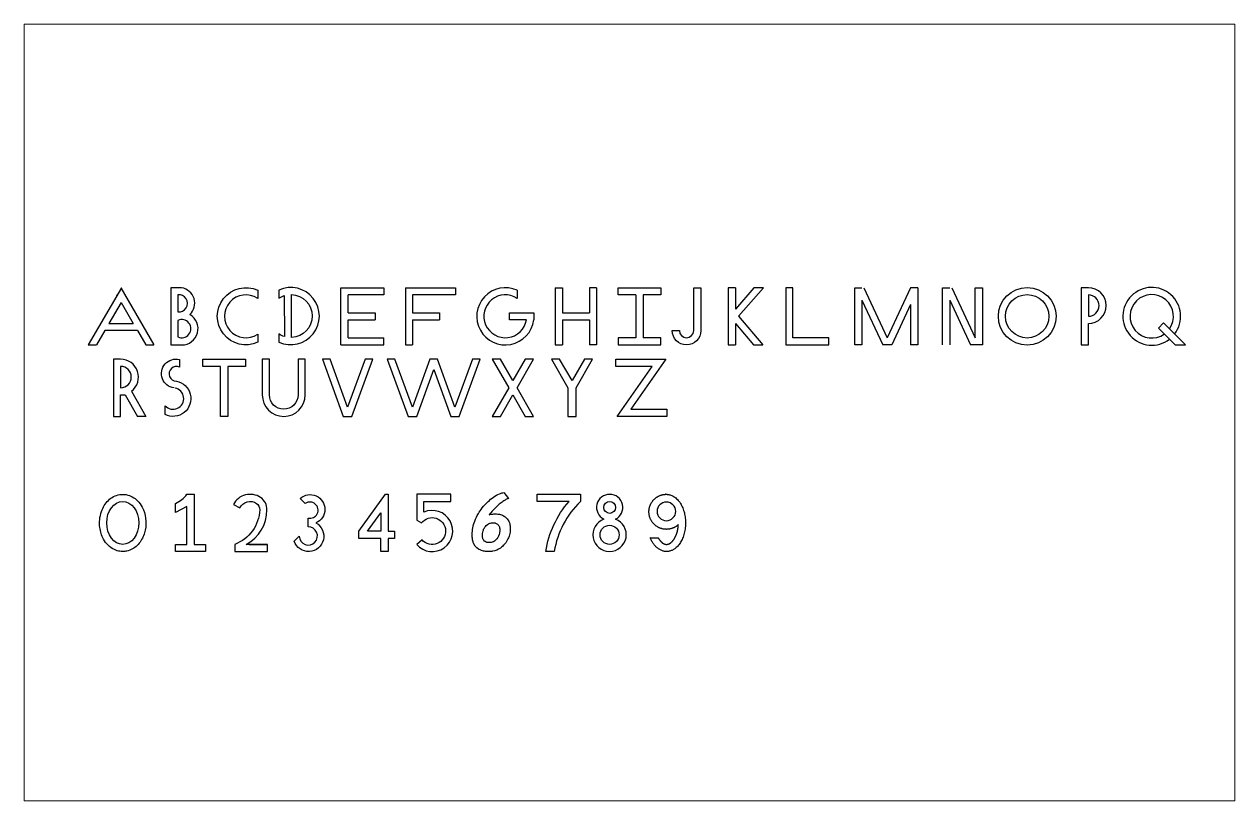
# Paper-space layout 'Layout1' of a CAD drawing. Header units: millimetres, sheet in inches. Extents: x 0 to 16.1, y 0 to 10.4.
# The model-space entities are those that its viewports show. They can reach past a viewport. Long polylines and large blocks are cut down to what shows.
import ezdxf

# ---------------------------------------------------------------- set-up
doc = ezdxf.new("R2010")
doc.units = ezdxf.units.MM
doc.header["$MEASUREMENT"] = 0

msp = doc.modelspace()

# ---------------------------------------------------------------- linework, layer by layer
at = {"color": 7}
for p, q in [((772.4, 1267.99), (749.3, 1227.99)), ((769.36, 1262.73), (769.2, 1262.99)), ((772.09, 1267.99), (795.18, 1227.99)), ((775.13, 1262.73), (775.28, 1262.99)), ((925.96, 1227.99), (925.96, 1267.99)), ((925.96, 1267.99), (955.96, 1267.99)), ((955.96, 1262.99), (930.96, 1262.99)), ((930.96, 1250.49), (930.96, 1262.99)), ((955.96, 1267.99), (955.96, 1262.99)), ((971, 1267.99), (976, 1267.99)), ((971, 1267.99), (971, 1227.99)), ((976, 1262.99), (976, 1250.49)), ((1049.24, 1266.19), (1049.24, 1260.49)), ((1075.77, 1267.99), (1075.77, 1227.99)), ((1075.77, 1267.99), (1080.77, 1267.99)), ((1080.77, 1267.99), (1080.77, 1250.49)), ((1099.68, 1267.99), (1099.68, 1250.49)), ((1104.68, 1267.99), (1099.68, 1267.99)), ((1104.68, 1267.99), (1104.68, 1227.99)), ((1132.18, 1262.99), (1132.18, 1232.99)), ((1137.18, 1262.99), (1137.18, 1232.99)), ((1196.73, 1267.99), (1196.73, 1227.99)), ((1201.73, 1267.99), (1196.73, 1267.99)), ((1201.73, 1267.99), (1201.73, 1252.99)), ((1214.72, 1267.99), (1201.73, 1252.99)), ((1221.33, 1267.99), (1204.03, 1248.02)), ((1221.33, 1267.99), (1214.72, 1267.99)), ((1285.22, 1227.99), (1285.22, 1267.99)), ((1285.22, 1267.99), (1290.22, 1267.99)), ((1291.67, 1267.99), (1307.99, 1232.99)), ((1324.31, 1267.99), (1307.99, 1232.99)), ((1329.31, 1267.99), (1324.31, 1267.99)), ((1329.31, 1267.99), (1329.31, 1227.99)), ((1346.66, 1227.99), (1346.66, 1267.99)), ((1346.66, 1267.99), (1351.66, 1267.99)), ((1353.12, 1267.99), (1369.44, 1232.99)), ((1369.44, 1232.99), (1369.44, 1267.99)), ((1369.44, 1267.99), (1374.44, 1267.99)), ((1374.44, 1267.99), (1374.44, 1227.99)), ((772.24, 1257.73), (763.74, 1242.99)), ((772.24, 1257.73), (780.75, 1242.99)), ((1290.22, 1259.27), (1290.22, 1227.99)), ((1290.22, 1259.27), (1304.8, 1227.99)), ((1324.31, 1256.16), (1311.17, 1227.99)), ((1324.31, 1256.16), (1324.31, 1227.99)), ((1351.66, 1259.27), (1351.66, 1227.99)), ((1351.66, 1259.27), (1366.25, 1227.99)), ((930.96, 1250.49), (949.94, 1250.49)), ((930.96, 1232.99), (930.96, 1245.49)), ((930.96, 1245.49), (949.94, 1245.49)), ((949.94, 1250.49), (949.94, 1245.49)), ((975.96, 1250.49), (994.94, 1250.49)), ((975.96, 1245.49), (994.94, 1245.49)), ((976, 1245.49), (976, 1227.99)), ((994.94, 1250.49), (994.94, 1245.49)), ((1043.72, 1245.49), (1043.72, 1250.49)), ((1043.72, 1250.49), (1055.72, 1250.49)), ((1055.72, 1245.49), (1043.72, 1245.49)), ((1055.72, 1250.49), (1060.77, 1250.49)), ((1060.77, 1250.49), (1060.77, 1245.49)), ((1080.77, 1250.49), (1099.75, 1250.49)), ((1080.77, 1245.49), (1099.75, 1245.49)), ((1080.77, 1245.49), (1080.77, 1227.99)), ((1099.68, 1245.49), (1099.68, 1227.99)), ((1204.03, 1248.02), (1220.84, 1227.99)), ((760.85, 1237.99), (755.08, 1227.99)), ((783.64, 1237.99), (760.85, 1237.99)), ((763.74, 1242.99), (780.75, 1242.99)), ((783.64, 1237.99), (789.41, 1227.99)), ((1201.73, 1242.99), (1201.73, 1227.99)), ((1201.73, 1242.99), (1214.31, 1227.99)), ((1497.59, 1239.78), (1501.12, 1243.32)), ((1509.38, 1227.99), (1497.59, 1239.78)), ((1501.12, 1243.32), (1516.45, 1227.99)), ((749.3, 1227.99), (755.08, 1227.99)), ((789.41, 1227.99), (795.18, 1227.99)), ((925.96, 1227.99), (956, 1227.99)), ((930.96, 1232.99), (955.96, 1232.99)), ((956, 1227.99), (956, 1232.99)), ((971, 1227.99), (976, 1227.99)), ((1075.77, 1227.99), (1080.77, 1227.99)), ((1104.68, 1227.99), (1099.68, 1227.99)), ((1196.73, 1227.99), (1201.73, 1227.99)), ((1214.31, 1227.99), (1220.84, 1227.99)), ((1290.22, 1227.99), (1285.22, 1227.99)), ((1311.17, 1227.99), (1304.8, 1227.99)), ((1329.31, 1227.99), (1324.31, 1227.99)), ((1374.44, 1227.99), (1366.25, 1227.99)), ((1509.38, 1227.99), (1516.45, 1227.99)), ((766.86, 1217.99), (766.86, 1177.99)), ((771.86, 1217.99), (766.86, 1217.99)), ((771.86, 1212.99), (771.86, 1197.99)), ((779.44, 1195.55), (789.57, 1177.99)), ((771.86, 1177.99), (771.86, 1192.99)), ((771.86, 1192.99), (775.14, 1192.99)), ((775.14, 1192.99), (783.8, 1177.99)), ((766.86, 1177.99), (771.86, 1177.99)), ((789.57, 1177.99), (783.8, 1177.99))]:
    msp.add_line(p, q, dxfattribs=at)
msp.add_line((861.79, 1088.51), (874.51, 1088.51))
for points in [[(814.62, 1227.99, 0.767285), (820.39, 1249.18, 0.611889), (814.52, 1267.99), (806.97, 1267.99), (806.97, 1227.99), (814.66, 1227.99)], [(809.28, 1197.86, -1.058028), (813.03, 1217.78), (813.03, 1212.38, 1.247823), (810.88, 1202.73, -1.143009), (803.02, 1179.27), (803.02, 1185.41, 1.382258), (809.93, 1197.82)]]:
    msp.add_lwpolyline(points, format="xyb", dxfattribs=at)
for points in [[(811.97, 1263.11), (811.97, 1251.06, 1.117691)], [(867.81, 1229.8, -1.556841), (867.81, 1266.19), (867.81, 1260.49, 1.867736), (867.81, 1235.51)], [(886.44, 1233.82, -0.072459), (882.53, 1235.68), (882.53, 1229.97, 1.556841), (882.53, 1266.36), (882.53, 1260.65, -0.070999), (886.35, 1262.48)], [(891.35, 1263.16, -0.964124), (891.44, 1233.17)], [(1172.59, 1237.99), (1172.59, 1267.99), (1177.59, 1267.99), (1177.59, 1237.99, -1), (1157.59, 1237.99), (1162.59, 1237.99, 1)], [(1443.56, 1267.99), (1443.56, 1227.99), (1448.56, 1227.99), (1448.56, 1242.99, 1), (1448.56, 1267.99)], [(1448.56, 1247.99, 1), (1448.56, 1262.99)], [(811.97, 1245.13), (811.97, 1233.59, 1.568859)], [(875.95, 1217.99), (870.95, 1217.99), (870.95, 1192.99, 1), (900.95, 1192.99), (900.95, 1217.99), (895.95, 1217.99), (895.95, 1192.99, -1), (875.95, 1192.99)]]:
    msp.add_lwpolyline(points, format="xyb", close=True, dxfattribs=at)
for points in [[(976, 1267.99), (1006, 1267.99), (1006, 1262.99), (976, 1262.99)], [(1132.18, 1262.99), (1119.68, 1262.99), (1119.68, 1267.99), (1149.68, 1267.99), (1149.68, 1262.99), (1137.18, 1262.99)], [(1132.18, 1232.99), (1119.68, 1232.99), (1119.68, 1227.99), (1149.68, 1227.99), (1149.68, 1232.99), (1137.18, 1232.99)], [(993.46, 1217.99), (988.14, 1217.99), (975.9, 1184.37), (963.67, 1217.99), (958.34, 1217.99), (972.9, 1177.99), (978.9, 1177.99), (990.8, 1210.68), (1002.7, 1177.99), (1008.7, 1177.99), (1023.26, 1217.99), (1017.94, 1217.99), (1005.7, 1184.37), (993.46, 1217.99), (988.14, 1217.99)]]:
    msp.add_lwpolyline(points, dxfattribs=at)
for points in [[(1267.03, 1232.99), (1242.03, 1232.99), (1242.03, 1267.99), (1237.03, 1267.99), (1237.03, 1227.99), (1267.03, 1227.99)], [(841.77, 1177.99), (841.77, 1212.99), (829.27, 1212.99), (829.27, 1217.99), (859.27, 1217.99), (859.27, 1212.99), (846.77, 1212.99), (846.77, 1177.99)], [(913.03, 1217.99), (927.59, 1177.99), (933.59, 1177.99), (948.15, 1217.99), (942.83, 1217.99), (930.59, 1184.37), (918.35, 1217.99)], [(1031.78, 1217.99), (1043.32, 1197.99), (1031.78, 1177.99), (1037.55, 1177.99), (1046.21, 1192.99), (1054.87, 1177.99), (1060.64, 1177.99), (1049.1, 1197.99), (1060.64, 1217.99), (1054.87, 1217.99), (1046.21, 1202.99), (1037.55, 1217.99)], [(1090.41, 1197.99), (1101.96, 1217.99), (1096.19, 1217.99), (1087.53, 1202.99), (1078.87, 1217.99), (1073.09, 1217.99), (1084.64, 1197.99), (1084.64, 1177.99), (1090.41, 1177.99)], [(1118.21, 1212.99), (1118.21, 1217.99), (1153.21, 1217.99), (1128.71, 1182.99), (1153.71, 1182.99), (1153.71, 1182.99), (1153.71, 1177.99), (1119.1, 1177.99), (1143.61, 1212.99)]]:
    msp.add_lwpolyline(points, close=True, dxfattribs=at)
for points in [[(818.26, 1115.09), (810.37, 1110.7), (810.37, 1117.16, 0.118236), (818.26, 1123.51), (823.26, 1123.51), (823.26, 1088.51), (831.13, 1088.51), (831.13, 1083.51), (810.37, 1083.51), (810.37, 1088.51), (818.26, 1088.51)], [(850.75, 1116.36), (855.2, 1114.08, -0.449006), (866.96, 1117.13, -0.260896), (869.18, 1112.78, -0.300614), (851.7, 1088.51), (851.7, 1083.51), (874.51, 1083.51), (874.51, 1088.51), (859.75, 1088.51, 0.275962), (874.17, 1112.58, 0.260896), (869.74, 1121.29, 0.449006)], [(902.95, 1106.94, 1.555008), (901.01, 1117.09), (897.44, 1120.6, -1.182244), (908.47, 1103.51, -1.452743), (893.21, 1090.68), (896.81, 1094.21, 2.433284), (902.95, 1100.71)], [(983.97, 1111.01), (983.97, 1118.51), (1002.75, 1118.51), (1002.75, 1123.51), (978.97, 1123.51), (978.97, 1118.51), (978.97, 1105.54), (982.28, 1103.51, -2.803655), (982.72, 1091.66), (978.97, 1088.36, 1.96918)], [(1043.11, 1120.65, 0.033296), (1041.34, 1119.83, 0.027644), (1039.22, 1118.52, 0.022786), (1036.7, 1116.59, 0.003465), (1036.22, 1116.18, 0.034057), (1031.4, 1111.45, 0.016883), (1029.53, 1109.19, -0.052022), (1032.05, 1109.73, -0.027754), (1033.69, 1109.81, -0.032062), (1035.76, 1109.69, -0.037909), (1037.63, 1109.3, -0.070063), (1040.15, 1108.19, -0.047617), (1041.5, 1107.15, -0.114493), (1043.65, 1103.97, -0.044693), (1044.14, 1102.26, -0.033209), (1044.34, 1100.64, -0.015107), (1044.36, 1099.77, -0.048306), (1044.02, 1096.13, -0.127092), (1040.57, 1088.86, -0.011166), (1040.05, 1088.26, -0.056382), (1037.45, 1085.95, -0.110789), (1032.02, 1083.72, -0.043902), (1029.31, 1083.49, -0.040741), (1026.28, 1083.73, -0.053032), (1023.7, 1084.42, -0.19502), (1018.96, 1088.8, -0.050721), (1018.19, 1090.96, -0.040704), (1017.78, 1093.49, -0.021325), (1017.71, 1095.25, -0.091372), (1019.48, 1104.79, -0.045707), (1022.03, 1110, -0.031271), (1024.79, 1113.97, -0.035148), (1028.84, 1118.47, -0.03927), (1032.56, 1121.52, -0.053043), (1036.88, 1123.9, -0.039256), (1039.84, 1124.87)], [(1109.76, 1106.16, 5.562001), (1117.9, 1106.14, 4.264267)], [(1032.52, 1103.58, -0.031295), (1033.28, 1103.54, -0.042493), (1034.09, 1103.37, -0.13786), (1035.83, 1102.28, -0.080096), (1036.55, 1101.16, -0.042003), (1036.82, 1100.39, -0.036524), (1036.97, 1099.52, -0.027261), (1037.01, 1098.71, -0.052834), (1036.77, 1096.36, -0.1106), (1034.97, 1092.44, -0.044951), (1034.02, 1091.38, -0.067219), (1032.64, 1090.4, -0.07758), (1030.88, 1089.82, -0.042904), (1029.72, 1089.73, -0.039955), (1028.47, 1089.82, -0.052132), (1027.4, 1090.1, -0.202863), (1025.4, 1091.98, -0.050259), (1025.1, 1092.87, -0.040255), (1024.95, 1093.91, -0.01726), (1024.93, 1094.49, -0.028821), (1025.02, 1096.21, -0.039249), (1025.37, 1097.99, -0.063561), (1026.25, 1100.1, -0.037385), (1026.93, 1101.09, -0.15243), (1030.05, 1103.23, -0.04041), (1031.23, 1103.49, -0.029913), (1032.3, 1103.58, -0.005604)]]:
    msp.add_lwpolyline(points, format="xyb", close=True)
for points in [[(958.86, 1123.51), (958.86, 1097.74), (963.46, 1097.74), (963.46, 1092.74), (958.86, 1092.74), (958.86, 1083.51), (953.86, 1083.51), (953.86, 1092.74), (938.41, 1092.74), (938.41, 1097.65), (957.04, 1123.51)], [(953.86, 1097.74), (944.63, 1097.74), (953.86, 1110.55)]]:
    msp.add_lwpolyline(points, close=True)
msp.add_lwpolyline([(1075.01, 1083.51), (1069.24, 1083.51, -0.143457), (1085.47, 1118.51), (1063.09, 1118.51), (1063.09, 1123.51), (1093.43, 1123.51), (1093.43, 1118.51, 0.161303), (1075.08, 1083.51)], format="xyb")
for radius in [20.18, 15.18]:
    msp.add_circle((1405.8, 1247.99), radius, dxfattribs=at)
for centre, radius in [((1113.85, 1114.35), 4.16), ((1113.8, 1095.19), 6.69)]:
    msp.add_circle(centre, radius)
for centre, radius, start, end in [((1040.92, 1248), 20.01, 65.4274, 352.80548), ((1040.92, 1248), 15.01, 56.32986, 350.38835), ((1492.91, 1247.99), 20.18, 322.11483, 307.88517), ((1492.91, 1247.99), 15.18, 324.4765, 305.5235), ((771.86, 1205.49), 12.5, 307.30452, 90), ((771.86, 1205.49), 7.5, 270, 90)]:
    msp.add_arc(centre, radius, start, end, dxfattribs=at)
msp.add_ellipse((773.37, 1103.51), major_axis=(0, -15), ratio=0.748189)
msp.add_ellipse((1153.51, 1111.57), major_axis=(6.54, 0), ratio=0.995415, start_param=-1.570796, end_param=4.712389)
msp.add_open_spline([(773.37, 1083.51), (774.34, 1083.51), (775.32, 1083.61), (777.63, 1084.12), (778.93, 1084.63), (781.34, 1085.98), (782.45, 1086.82), (784.44, 1088.75), (785.32, 1089.84), (787.52, 1093.26), (788.53, 1095.83), (789.64, 1101.21), (789.74, 1104.02), (789.02, 1109.48), (788.2, 1112.14), (786.07, 1116.17), (784.97, 1117.69), (782.6, 1120.08), (781.39, 1121.02), (778.74, 1122.48), (777.3, 1123.01), (774.32, 1123.56), (772.78, 1123.58), (769.78, 1123.11), (768.32, 1122.62), (765.64, 1121.22), (764.41, 1120.31), (762.22, 1118.2), (761.27, 1117), (759.65, 1114.38), (758.98, 1112.96), (757.25, 1107.98), (756.87, 1104.11), (757.7, 1097.48), (758.59, 1094.66), (760.84, 1090.58), (761.93, 1089.12), (764.47, 1086.62), (765.93, 1085.57), (768.74, 1084.26), (770.02, 1083.86), (772.01, 1083.56), (772.69, 1083.51), (773.37, 1083.51)], degree=3, knots=[0, 0, 0, 0, 0.16386, 0.16386, 0.395997, 0.395997, 0.628134, 0.628134, 0.860272, 0.860272, 1.302452, 1.302452, 1.744631, 1.744631, 2.186811, 2.186811, 2.49529, 2.49529, 2.749772, 2.749772, 3.004253, 3.004253, 3.258735, 3.258735, 3.513216, 3.513216, 3.767698, 3.767698, 4.022179, 4.022179, 4.276661, 4.276661, 4.879487, 4.879487, 5.349141, 5.349141, 5.647922, 5.647922, 5.946704, 5.946704, 6.169495, 6.169495, 6.283185, 6.283185, 6.283185, 6.283185])
msp.add_rational_spline([(1161.87, 1102.28), (1161.87, 1102.14), (1161.86, 1101.99), (1161.74, 1100.28), (1161.49, 1098.76), (1160.74, 1095.92), (1160.23, 1094.62), (1159.27, 1092.76), (1158.86, 1092.11), (1158.01, 1090.97), (1157.56, 1090.49), (1156.69, 1089.69), (1156.26, 1089.38), (1155.44, 1088.91), (1155.05, 1088.76), (1154.31, 1088.55), (1153.96, 1088.51), (1153.61, 1088.51), (1153.29, 1088.51), (1152.96, 1088.55), (1152.21, 1088.74), (1151.78, 1088.91), (1150.76, 1089.51), (1150.17, 1089.98), (1149, 1091.22), (1148.42, 1092), (1147.85, 1093), (1147.8, 1093.08), (1147.76, 1093.16), (1145.92, 1093.16), (1144.08, 1093.16), (1142.24, 1093.16), (1145.72, 1084.49), (1152.09, 1081.21), (1158.37, 1084.83), (1164.65, 1088.45), (1167.92, 1097.29), (1166.67, 1107.24), (1165.41, 1117.18), (1160.21, 1123.6), (1153.49, 1123.51), (1153.21, 1123.51), (1152.94, 1123.51), (1152.66, 1123.51), (1147.1, 1123.1), (1142.87, 1119.47), (1141.62, 1114.03), (1140.37, 1108.6), (1142.59, 1103.49), (1147.41, 1100.69), (1152.24, 1097.89), (1157.78, 1098.5), (1161.87, 1102.28)], [1, 1, 1, 1, 1, 1, 1, 1, 1, 1, 1, 1, 1, 1, 1, 1, 1, 1, 1, 1, 1, 1, 1, 1, 1, 1, 1, 1, 1, 1, 1, 1, 0.844800860042, 0.844800860042, 1, 0.844800860042, 0.844800860042, 1, 0.844800860042, 0.844800860042, 1, 1, 1, 1, 0.869778228016, 0.869778228016, 1, 0.869778228016, 0.869778228016, 1, 0.869778228016, 0.869778228016, 1], degree=3, knots=[0, 0, 0, 0, 0.026839, 0.026839, 0.308594, 0.308594, 0.590348, 0.590348, 0.771757, 0.771757, 0.953166, 0.953166, 1.134574, 1.134574, 1.315983, 1.315983, 1.497392, 1.497392, 1.497392, 1.666319, 1.666319, 1.869556, 1.869556, 2.112804, 2.112804, 2.356051, 2.356051, 2.376111, 2.376111, 2.376111, 3.376111, 3.376111, 3.376111, 4.768771, 4.768771, 4.768771, 6.161431, 6.161431, 6.161431, 7.554091, 7.554091, 7.554091, 8.554091, 8.554091, 8.554091, 9.825454, 9.825454, 9.825454, 11.096816, 11.096816, 11.096816, 12.368179, 12.368179, 12.368179, 12.368179])

psp = doc.layouts.get("Layout1")

# ---------------------------------------------------------------- viewports
at = {"layer": '0'}
psp.add_viewport(center=(8.071, 5.177), size=(16.142, 10.35488), view_center_point=(1127.725, 1180.725), view_height=543.00937, dxfattribs=at)

doc.saveas('drawing.dxf')
